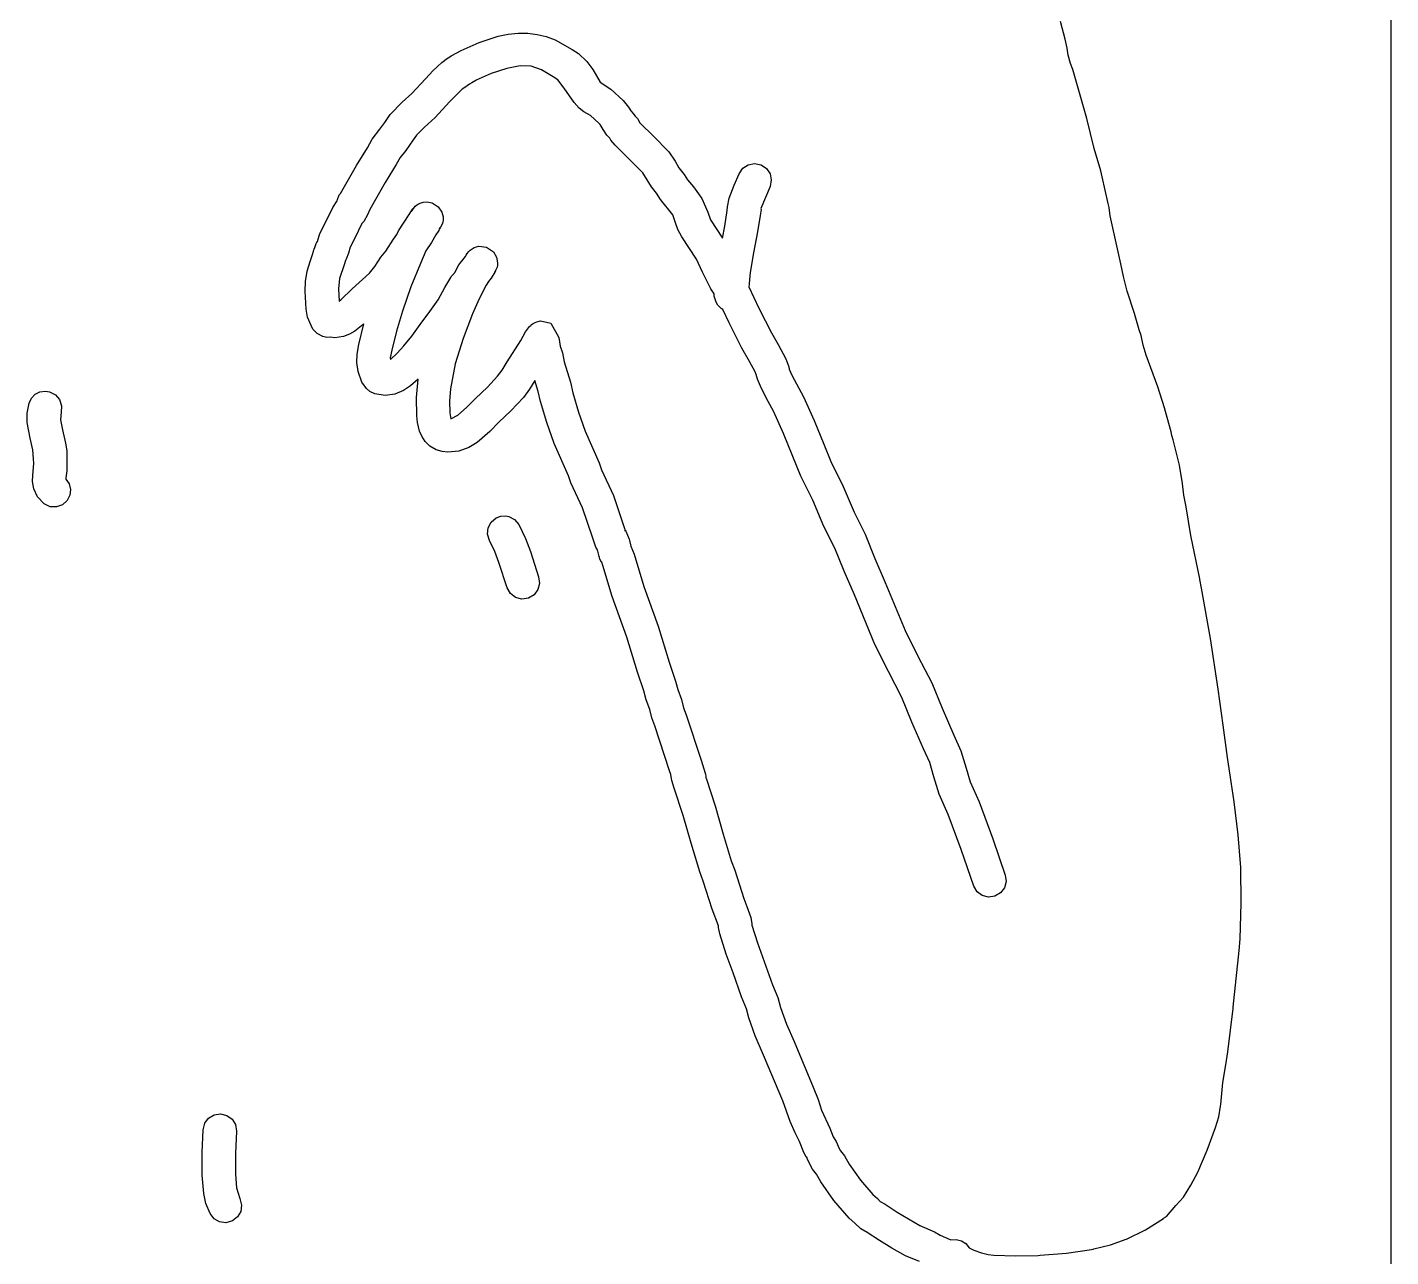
# Model space of a CAD drawing. Extents: x 2 to 598, y 382 to 3498.
# Drawn here: x 201.5 to 398, y 2328.5 to 2505.6 of the extents above; entities that cross this region are included whole.
import ezdxf

# ---------------------------------------------------------------- set-up
doc = ezdxf.new("R2010")
doc.units = 0

msp = doc.modelspace()

# ---------------------------------------------------------------- linework, layer by layer
at = {"layer": 'Calque 1'}
for p, q in [((398, 2678), (398, 2478)), ((270.843981, 2504.634951), (272.265715, 2504.780461)), ((272.265715, 2504.780461), (273.650016, 2504.76292)), ((273.650016, 2504.76292), (274.998147, 2504.587535)), ((351.07328, 2503.88267), (350.418554, 2506.441265)), ((264.08775, 2502.28203), (266.663526, 2503.420555)), ((266.663526, 2503.420555), (269.38355, 2504.32118)), ((269.38355, 2504.32118), (270.843981, 2504.634951)), ((274.998147, 2504.587535), (276.311373, 2504.259516)), ((276.311373, 2504.259516), (277.590957, 2503.784071)), ((277.590957, 2503.784071), (280.05425, 2502.41174)), ((351.39729, 2502.61556), (351.07328, 2503.88267)), ((261.30187, 2500.54158), (261.66929, 2500.84699)), ((261.66929, 2500.84699), (261.93026, 2501.05214)), ((261.93026, 2501.05214), (262.17986, 2501.20872)), ((262.17986, 2501.20872), (262.30336, 2501.26762)), ((262.30336, 2501.26762), (262.63254, 2501.5105)), ((262.63254, 2501.5105), (263.45833, 2501.92701)), ((263.45833, 2501.92701), (264.08775, 2502.28203)), ((280.05425, 2502.41174), (280.9529, 2501.83245)), ((280.9529, 2501.83245), (282.166516, 2500.66817)), ((351.545513, 2501.61519), (351.39729, 2502.61556)), ((351.85359, 2500.38262), (351.545513, 2501.61519)), ((258.904656, 2498.179747), (260.024215, 2499.368757)), ((260.024215, 2499.368757), (261.30187, 2500.54158)), ((268.405801, 2498.946337), (266.20911, 2497.9764)), ((270.63313, 2499.6858), (268.405801, 2498.946337)), ((272.573729, 2500.072185), (270.63313, 2499.6858)), ((274.149845, 2500.01435), (272.573729, 2500.072185)), ((275.645148, 2499.482965), (274.149845, 2500.01435)), ((277.34331, 2498.4487), (275.645148, 2499.482965)), ((282.166516, 2500.66817), (283.01637, 2499.512525)), ((283.01637, 2499.512525), (284.1124, 2497.7206)), ((352.19001, 2499.5383), (351.85359, 2500.38262)), ((354.209, 2492.47), (352.19001, 2499.5383)), ((256.96312, 2496.0582), (258.904656, 2498.179747)), ((264.92236, 2497.1573), (264.45211, 2496.8354)), ((265.28668, 2497.4348), (264.92236, 2497.1573)), ((265.59519, 2497.5873), (265.28668, 2497.4348)), ((266.177925, 2497.924762), (265.59519, 2497.5873)), ((266.20911, 2497.9764), (266.177925, 2497.924762)), ((277.9872, 2498.0555), (277.34331, 2498.4487)), ((278.896107, 2496.847875), (277.9872, 2498.0555)), ((284.1124, 2497.7206), (285.6074, 2496.6912)), ((255.546763, 2494.815225), (256.96312, 2496.0582)), ((264.20044, 2496.6907), (262.406129, 2494.847262)), ((264.45211, 2496.8354), (264.20044, 2496.6907)), ((280.33021, 2494.7626), (278.896107, 2496.847875)), ((285.6074, 2496.6912), (287.42227, 2495.0556)), ((287.42227, 2495.0556), (288.17261, 2494.1001)), ((253.0724, 2491.8682), (253.84806, 2493.0465)), ((253.84806, 2493.0465), (255.546763, 2494.815225)), ((262.406129, 2494.847262), (260.32471, 2492.631)), ((281.073782, 2493.965027), (280.33021, 2494.7626)), ((281.761939, 2493.434987), (281.073782, 2493.965027)), ((282.69182, 2492.8759), (281.761939, 2493.434987)), ((288.17261, 2494.1001), (288.50438, 2493.5586)), ((288.50438, 2493.5586), (288.54058, 2493.5056)), ((288.54058, 2493.5056), (288.78449, 2493.2585)), ((288.78449, 2493.2585), (289.14468, 2492.8234)), ((252.337598, 2490.924513), (253.0724, 2491.8682)), ((258.741671, 2491.18605), (257.62772, 2490.0885)), ((260.32471, 2492.631), (258.741671, 2491.18605)), ((283.91139, 2491.7814), (282.69182, 2492.8759)), ((284.08347, 2491.584), (283.91139, 2491.7814)), ((284.52582, 2490.8714), (284.08347, 2491.584)), ((289.14468, 2492.8234), (289.461365, 2492.455987)), ((289.461365, 2492.455987), (289.81285, 2491.8581)), ((289.81285, 2491.8581), (289.81785, 2491.8421)), ((289.81785, 2491.8421), (289.89895, 2491.7471)), ((289.89895, 2491.7471), (291.748619, 2489.963338)), ((354.20864, 2492.4526), (354.209, 2492.47)), ((355.29437, 2488.132), (354.20864, 2492.4526)), ((250.58056, 2488.2421), (251.25856, 2489.4751)), ((251.25856, 2489.4751), (252.337598, 2490.924513)), ((257.16987, 2489.3692), (256.071336, 2487.846663)), ((257.62772, 2490.0885), (257.16987, 2489.3692)), ((285.0617, 2490.0849), (284.52582, 2490.8714)), ((285.1263, 2489.9989), (285.0617, 2490.0849)), ((285.42706, 2489.6733), (285.1263, 2489.9989)), ((285.47876, 2489.6313), (285.42706, 2489.6733)), ((285.64723, 2489.3527), (285.47876, 2489.6313)), ((286.26734, 2488.6091), (285.64723, 2489.3527)), ((291.748619, 2489.963338), (293.97622, 2487.6719)), ((248.96981, 2485.7125), (250.58056, 2488.2421)), ((256.071336, 2487.846663), (255.28109, 2486.8567)), ((288.479929, 2486.393613), (286.26734, 2488.6091)), ((293.97622, 2487.6719), (294.914822, 2486.30095)), ((356.22402, 2484.9032), (355.29437, 2488.132)), ((246.66452, 2481.643), (248.96981, 2485.7125)), ((254.72505, 2485.8221), (253.0957, 2483.26)), ((255.28109, 2486.8567), (254.72505, 2485.8221)), ((290.26348, 2484.6306), (288.479929, 2486.393613)), ((294.914822, 2486.30095), (295.4521, 2485.3713)), ((295.4521, 2485.3713), (296.18384, 2484.4054)), ((304.13633, 2484.5088), (304.667744, 2485.299895)), ((304.667744, 2485.299895), (305.434655, 2485.808212)), ((305.434655, 2485.808212), (306.336206, 2485.991873)), ((306.336206, 2485.991873), (307.27154, 2485.809)), ((307.27154, 2485.809), (308.062667, 2485.277505)), ((308.062667, 2485.277505), (308.570961, 2484.510387)), ((253.0957, 2483.26), (250.89015, 2479.3729)), ((291.51354, 2482.6286), (290.26348, 2484.6306)), ((296.18384, 2484.4054), (296.65513, 2483.6096)), ((296.65513, 2483.6096), (297.540984, 2482.598525)), ((303.42472, 2482.883775), (304.13633, 2484.5088)), ((308.570961, 2484.510387), (308.75459, 2483.608627)), ((308.75459, 2483.608627), (308.57172, 2482.6732)), ((357.06687, 2481.2973), (356.22402, 2484.9032)), ((246.23871, 2480.7976), (246.502694, 2481.461687)), ((246.502694, 2481.461687), (246.66452, 2481.643)), ((292.2215, 2481.6958), (291.51354, 2482.6286)), ((292.77858, 2480.7801), (292.2215, 2481.6958)), ((297.540984, 2482.598525), (298.72581, 2480.9612)), ((302.6868, 2480.9886), (303.42472, 2482.883775)), ((308.57172, 2482.6732), (307.24415, 2479.4827)), ((357.09997, 2481.0621), (357.06687, 2481.2973)), ((244.46728, 2477.374), (245.55869, 2479.6204)), ((245.55869, 2479.6204), (246.19121, 2480.6028)), ((246.19121, 2480.6028), (246.23871, 2480.7976)), ((250.89015, 2479.3729), (250.58164, 2478.5765)), ((256.90009, 2479.1405), (257.11249, 2479.4558)), ((256.90475, 2479.0847), (257.4489, 2479.8371)), ((257.00862, 2479.3002), (256.90475, 2479.0847)), ((257.11249, 2479.4558), (257.00862, 2479.3002)), ((257.4489, 2479.8371), (257.63648, 2479.9901)), ((257.63648, 2479.9901), (257.92846, 2480.1741)), ((257.92846, 2480.1741), (258.28709, 2480.3307)), ((258.28709, 2480.3307), (258.61472, 2480.4167)), ((258.61472, 2480.4167), (259.13252, 2480.4577)), ((259.13252, 2480.4577), (259.90611, 2480.3052)), ((259.90611, 2480.3052), (260.76239, 2479.7523)), ((260.76239, 2479.7523), (261.28949, 2478.9513)), ((294.56503, 2478.5689), (292.77858, 2480.7801)), ((298.72581, 2480.9612), (299.604076, 2478.973225)), ((302.0331, 2476.9558), (302.41292, 2479.2125)), ((302.41292, 2479.2125), (302.424242, 2479.7383)), ((302.424242, 2479.7383), (302.6868, 2480.9886)), ((307.269637, 2479.358725), (307.15735, 2478.4828)), ((307.24415, 2479.4827), (307.269637, 2479.358725)), ((357.30203, 2480.2301), (357.09997, 2481.0621)), ((357.42657, 2479.655), (357.30203, 2480.2301)), ((357.58831, 2478.4478), (357.42657, 2479.655)), ((243.69834, 2475.8816), (244.46728, 2477.374)), ((249.77032, 2477.3198), (248.75333, 2475.216)), ((250.020325, 2477.635737), (249.77032, 2477.3198)), ((250.58164, 2478.5765), (250.020325, 2477.635737)), ((255.04801, 2476.2942), (256.59262, 2478.6553)), ((256.59262, 2478.6553), (256.90009, 2479.1405)), ((261.28949, 2478.9513), (261.45072, 2478.2862)), ((261.40982, 2477.5529), (261.31272, 2477.2201)), ((261.45372, 2477.8418), (261.40982, 2477.5529)), ((261.45072, 2478.2862), (261.45372, 2477.8418)), ((294.957274, 2477.412175), (294.56503, 2478.5689)), ((295.303929, 2476.493725), (294.957274, 2477.412175)), ((299.604076, 2478.973225), (299.99446, 2477.8431)), ((299.99446, 2477.8431), (301.7096, 2475.2148)), ((307.15735, 2478.4828), (306.76668, 2476.1574)), ((359.11225, 2471.5433), (357.58831, 2478.4478)), ((398, 2478), (398, 2377.98)), ((243.34384, 2474.7484), (243.69834, 2475.8816)), ((254.32144, 2475.0659), (254.78601, 2475.7439)), ((254.78601, 2475.7439), (255.04801, 2476.2942)), ((260.41826, 2475.7246), (259.80641, 2474.5841)), ((260.83425, 2476.3484), (260.41826, 2475.7246)), ((260.91845, 2476.5184), (260.83425, 2476.3484)), ((261.03628, 2476.7044), (260.91845, 2476.5184)), ((261.11273, 2476.8072), (260.96338, 2476.5876)), ((260.96338, 2476.5876), (261.03628, 2476.7044)), ((261.31272, 2477.2201), (261.11273, 2476.8072)), ((295.86728, 2475.3934), (295.303929, 2476.493725)), ((297.9612, 2472.1801), (295.86728, 2475.3934)), ((301.7096, 2475.2148), (302.0331, 2476.9558)), ((306.76668, 2476.1574), (306.193415, 2473.102337)), ((242.66134, 2472.8831), (242.81224, 2473.3467)), ((242.81224, 2473.3467), (242.85514, 2473.527)), ((242.85514, 2473.527), (242.96056, 2473.8572)), ((242.96056, 2473.8572), (243.06546, 2474.1565)), ((243.06546, 2474.1565), (243.19155, 2474.451)), ((243.19155, 2474.451), (243.29284, 2474.6334)), ((243.29284, 2474.6334), (243.30524, 2474.6504)), ((243.30524, 2474.6504), (243.33784, 2474.7344)), ((243.33784, 2474.7344), (243.34384, 2474.7484)), ((248.05728, 2473.9109), (247.82681, 2473.0412)), ((248.08308, 2473.9319), (248.05728, 2473.9109)), ((248.75333, 2475.216), (248.08308, 2473.9319)), ((252.51225, 2472.4888), (253.19283, 2473.3652)), ((253.19283, 2473.3652), (254.32144, 2475.0659)), ((258.99405, 2473.394), (258.191, 2471.5983)), ((259.80641, 2474.5841), (258.99405, 2473.394)), ((265.15902, 2473.3023), (265.37296, 2473.5075)), ((265.37296, 2473.5075), (265.94089, 2473.8646)), ((265.94089, 2473.8646), (266.61371, 2474.0548)), ((266.61371, 2474.0548), (267.71494, 2473.9411)), ((267.71494, 2473.9411), (268.73658, 2473.2476)), ((241.87793, 2470.4766), (242.288299, 2471.86615)), ((242.288299, 2471.86615), (242.66134, 2472.8831)), ((247.21701, 2471.3767), (246.56071, 2469.4331)), ((247.41958, 2472.0113), (247.21701, 2471.3767)), ((247.49608, 2472.1813), (247.41958, 2472.0113)), ((247.82681, 2473.0412), (247.49608, 2472.1813)), ((251.637925, 2471.153187), (252.51225, 2472.4888)), ((258.191, 2471.5983), (256.832101, 2468.2217)), ((263.13956, 2470.2607), (263.75141, 2471.38)), ((263.75141, 2471.38), (264.6728, 2472.6052)), ((264.6728, 2472.6052), (264.7622, 2472.72)), ((264.7622, 2472.72), (264.8009, 2472.798)), ((264.8009, 2472.798), (264.92183, 2473.0006)), ((264.92183, 2473.0006), (265.15902, 2473.3023)), ((268.73658, 2473.2476), (269.18152, 2472.4879)), ((269.18152, 2472.4879), (269.32311, 2471.6637)), ((269.32311, 2471.6637), (269.29621, 2471.3159)), ((298.844375, 2470.311925), (297.9612, 2472.1801)), ((306.193415, 2473.102337), (305.72953, 2470.2647)), ((359.497532, 2469.717188), (359.11225, 2471.5433)), ((241.647029, 2468.988267), (241.87793, 2470.4766)), ((246.56071, 2469.4331), (246.410031, 2467.917037)), ((248.35591, 2467.9273), (250.88237, 2470.1871)), ((250.88237, 2470.1871), (251.637925, 2471.153187)), ((261.71071, 2468.1087), (262.56751, 2469.5628)), ((262.56751, 2469.5628), (262.64501, 2469.6801)), ((262.64501, 2469.6801), (262.667632, 2469.763262)), ((262.667632, 2469.763262), (263.06566, 2470.1504)), ((263.06566, 2470.1504), (263.07596, 2470.1604)), ((263.07596, 2470.1604), (263.13956, 2470.2607)), ((268.403776, 2469.459137), (268.01569, 2468.9955)), ((268.90452, 2470.3319), (268.403776, 2469.459137)), ((268.9273, 2470.375), (268.8896, 2470.312)), ((268.8896, 2470.312), (268.9051, 2470.332)), ((268.92882, 2470.3629), (268.90452, 2470.3319)), ((268.9051, 2470.332), (268.9206, 2470.359)), ((268.9051, 2470.332), (268.9051, 2470.332)), ((268.9206, 2470.359), (268.9635, 2470.429)), ((268.9635, 2470.429), (268.9273, 2470.375)), ((269.01562, 2470.5076), (268.92882, 2470.3629)), ((269.03732, 2470.5506), (268.96292, 2470.4286)), ((268.96292, 2470.4286), (269.01562, 2470.5076)), ((269.17271, 2470.8379), (269.03732, 2470.5506)), ((269.071, 2470.61), (269.0819, 2470.631)), ((269.074, 2470.613), (269.071, 2470.61)), ((269.082, 2470.63), (269.074, 2470.613)), ((269.0816, 2470.63283), (269.082, 2470.63)), ((269.0819, 2470.631), (269.0816, 2470.63283)), ((269.23471, 2471.0281), (269.17271, 2470.8379)), ((269.29621, 2471.3159), (269.23471, 2471.0281)), ((300.02413, 2467.9096), (298.844375, 2470.311925)), ((305.72953, 2470.2647), (305.55073, 2468.6746)), ((360.01297, 2467.5808), (359.497532, 2469.717188)), ((241.587594, 2467.573162), (241.647029, 2468.988267)), ((241.72445, 2465.0082), (241.587594, 2467.573162)), ((246.410031, 2467.917037), (246.46921, 2466.1501)), ((246.74981, 2466.3563), (248.35591, 2467.9273)), ((256.832101, 2468.2217), (255.63095, 2464.7248)), ((260.7299, 2466.3398), (261.71071, 2468.1087)), ((267.69012, 2468.439), (266.660041, 2466.491675)), ((268.01569, 2468.9955), (267.69012, 2468.439)), ((300.53314, 2467.196), (300.02413, 2467.9096)), ((305.54373, 2468.6186), (305.49153, 2468.2372)), ((305.49153, 2468.2372), (306.97568, 2465.1336)), ((305.55073, 2468.6746), (305.54373, 2468.6186)), ((361.07027, 2464.3686), (360.01297, 2467.5808)), ((246.46921, 2466.1501), (246.74981, 2466.3563)), ((259.555621, 2464.6489), (260.7299, 2466.3398)), ((266.660041, 2466.491675), (265.71763, 2464.3369)), ((300.506142, 2466.845162), (300.53314, 2467.196)), ((300.79359, 2466.0141), (300.506142, 2466.845162)), ((301.044545, 2465.584563), (300.79359, 2466.0141)), ((301.54186, 2465.0891), (301.044545, 2465.584563)), ((241.939569, 2463.862975), (241.72445, 2465.0082)), ((242.44895, 2462.6414), (241.939569, 2463.862975)), ((255.63095, 2464.7248), (254.726215, 2461.841962)), ((258.15227, 2462.7963), (259.555621, 2464.6489)), ((265.71763, 2464.3369), (264.333702, 2460.7762)), ((301.75425, 2464.9527), (301.54186, 2465.0891)), ((302.66738, 2463.0179), (301.75425, 2464.9527)), ((306.97568, 2465.1336), (308.77712, 2461.5715)), ((361.75292, 2462.0312), (361.07027, 2464.3686)), ((242.697709, 2462.136625), (242.44895, 2462.6414)), ((243.33262, 2461.5102), (242.697709, 2462.136625)), ((248.757168, 2461.812475), (248.001449, 2461.382178)), ((249.96735, 2462.7938), (248.757168, 2461.812475)), ((249.33797, 2459.909), (250.03715, 2462.8618)), ((250.03715, 2462.8618), (249.96735, 2462.7938)), ((254.726215, 2461.841962), (254.06619, 2459.0807)), ((256.940893, 2461.095487), (258.15227, 2462.7963)), ((272.67638, 2460.4973), (273.33526, 2461.7303)), ((273.33526, 2461.7303), (273.92799, 2462.5029)), ((273.92799, 2462.5029), (274.13004, 2462.692)), ((274.13004, 2462.692), (274.22154, 2462.769)), ((274.22154, 2462.769), (274.30114, 2462.831)), ((274.30114, 2462.831), (274.43033, 2462.921)), ((274.43033, 2462.921), (274.72127, 2463.0832)), ((274.72127, 2463.0832), (274.94865, 2463.1762)), ((274.94865, 2463.1762), (275.47523, 2463.2961)), ((275.47523, 2463.2961), (276.97901, 2462.9675)), ((276.97901, 2462.9675), (278.14173, 2460.9108)), ((304.51739, 2459.3597), (302.66738, 2463.0179)), ((308.77712, 2461.5715), (309.745492, 2459.922237)), ((362.03145, 2461.1807), (361.75292, 2462.0312)), ((244.13478, 2461.065023), (243.33262, 2461.5102)), ((244.726444, 2460.909412), (244.13478, 2461.065023)), ((245.2586, 2460.9423), (244.726444, 2460.909412)), ((245.85695, 2460.874462), (245.2586, 2460.9423)), ((247.09415, 2461.0467), (245.85695, 2460.874462)), ((248.001449, 2461.382178), (247.09415, 2461.0467)), ((249.08475, 2458.5085), (249.33797, 2459.909)), ((254.837242, 2458.635837), (255.80927, 2459.6952)), ((255.80927, 2459.6952), (256.940893, 2461.095487)), ((264.333702, 2460.7762), (263.206917, 2457.1279)), ((270.71061, 2457.3833), (272.67638, 2460.4973)), ((278.14173, 2460.9108), (278.33707, 2459.6555)), ((278.33707, 2459.6555), (278.65953, 2458.7243)), ((309.745492, 2459.922237), (310.83694, 2457.8157)), ((362.339074, 2459.8284), (362.03145, 2461.1807)), ((362.78283, 2458.3534), (362.339074, 2459.8284)), ((249.053348, 2457.329075), (249.08475, 2458.5085)), ((254.06619, 2459.0807), (253.85587, 2457.9825)), ((253.85587, 2457.9825), (253.87397, 2457.7443)), ((253.87397, 2457.7443), (253.88587, 2457.7543)), ((253.88587, 2457.7543), (254.837242, 2458.635837)), ((278.65953, 2458.7243), (278.90293, 2457.4257)), ((305.599791, 2457.45975), (304.51739, 2459.3597)), ((310.83694, 2457.8157), (311.2855, 2456.6643)), ((364.43286, 2453.8261), (362.78283, 2458.3534)), ((249.23151, 2456.0229), (249.053348, 2457.329075)), ((249.75344, 2454.4804), (249.23151, 2456.0229)), ((263.206917, 2457.1279), (262.518099, 2453.5099)), ((269.30605, 2455.325), (269.979417, 2456.2232)), ((269.979417, 2456.2232), (270.71061, 2457.3833)), ((278.90293, 2457.4257), (279.79951, 2454.46)), ((306.41754, 2455.9429), (305.599791, 2457.45975)), ((306.57308, 2455.5651), (306.41754, 2455.9429)), ((311.2855, 2456.6643), (311.3454, 2456.3651)), ((311.3454, 2456.3651), (311.7216, 2455.4887)), ((250.403785, 2453.565187), (249.75344, 2454.4804)), ((256.79022, 2453.931), (255.76704, 2453.272372)), ((257.85528, 2454.8948), (256.79022, 2453.931)), ((257.609934, 2452.27035), (257.85528, 2454.8948)), ((266.1357, 2452.1128), (267.85646, 2453.777775)), ((267.85646, 2453.777775), (269.30605, 2455.325)), ((274.69404, 2454.6974), (273.916439, 2453.477875)), ((275.18238, 2453.1497), (274.69404, 2454.6974)), ((279.79951, 2454.46), (280.14574, 2452.935)), ((306.75757, 2454.8923), (306.57308, 2455.5651)), ((307.33221, 2453.5487), (306.75757, 2454.8923)), ((311.7216, 2455.4887), (313.41297, 2452.3643)), ((365.409914, 2450.790275), (364.43286, 2453.8261)), ((201.80853, 2451.459), (202.14824, 2452.174127)), ((202.14824, 2452.174127), (202.686379, 2452.727713)), ((202.686379, 2452.727713), (203.37225, 2453.082192)), ((203.37225, 2453.082192), (204.15516, 2453.2)), ((204.1548, 2453.19933), (204.156, 2453.2)), ((204.15516, 2453.2), (204.1548, 2453.19933)), ((204.156, 2453.2), (204.7756, 2453.108)), ((204.7756, 2453.108), (205.622168, 2452.670145)), ((205.622168, 2452.670145), (206.21456, 2451.966087)), ((206.21456, 2451.966087), (206.499722, 2451.091311)), ((250.927937, 2453.137445), (250.403785, 2453.565187)), ((251.62206, 2452.8035), (250.927937, 2453.137445)), ((253.12975, 2452.555941), (251.62206, 2452.8035)), ((254.529146, 2452.763125), (253.12975, 2452.555941)), ((255.76704, 2453.272372), (254.529146, 2452.763125)), ((257.66821, 2449.6093), (257.609934, 2452.27035)), ((262.518099, 2453.5099), (262.394434, 2451.749106)), ((262.394434, 2451.749106), (262.44807, 2450.0401)), ((264.82855, 2450.807813), (266.1357, 2452.1128)), ((273.02489, 2452.2846), (271.223505, 2450.34045)), ((273.916439, 2453.477875), (273.02489, 2452.2846)), ((275.50484, 2451.712), (275.18238, 2453.1497)), ((276.397017, 2448.663112), (275.50484, 2451.712)), ((280.14574, 2452.935), (280.962566, 2450.1447)), ((308.290175, 2451.706337), (307.33221, 2453.5487)), ((309.08611, 2450.2848), (308.290175, 2451.706337)), ((313.41297, 2452.3643), (314.936134, 2448.941325)), ((201.549908, 2450.022458), (201.80853, 2451.459)), ((201.55502, 2448.688787), (201.549908, 2450.022458)), ((206.4246, 2450.1413), (206.338656, 2449.046775)), ((206.499722, 2451.091311), (206.4246, 2450.1413)), ((262.44807, 2450.0401), (262.57829, 2449.2117)), ((263.56583, 2449.712), (264.82855, 2450.807813)), ((271.223505, 2450.34045), (269.51038, 2448.6936)), ((280.962566, 2450.1447), (281.93582, 2447.4165)), ((310.505014, 2447.092912), (309.08611, 2450.2848)), ((366.27926, 2447.6388), (365.409914, 2450.790275)), ((201.97234, 2446.4252), (201.55502, 2448.688787)), ((206.338656, 2449.046775), (206.62355, 2447.6122)), ((257.772059, 2448.666575), (257.66821, 2449.6093)), ((258.07387, 2447.4219), (257.772059, 2448.666575)), ((262.57829, 2449.2117), (263.56583, 2449.712)), ((269.51038, 2448.6936), (268.212155, 2447.37675)), ((277.46855, 2445.6602), (276.397017, 2448.663112)), ((314.936134, 2448.941325), (316.30737, 2445.5497)), ((202.371821, 2444.735813), (201.97234, 2446.4252)), ((206.62355, 2447.6122), (207.077716, 2445.711537)), ((258.387832, 2446.697661), (258.07387, 2447.4219)), ((258.880593, 2445.947013), (258.387832, 2446.697661)), ((259.573442, 2445.264333), (258.880593, 2445.947013)), ((268.212155, 2447.37675), (266.3514, 2445.7977)), ((281.93582, 2447.4165), (283.97238, 2442.838)), ((311.84873, 2443.7715), (310.505014, 2447.092912)), ((366.35576, 2447.3283), (366.27926, 2447.6388)), ((366.45963, 2446.8069), (366.35576, 2447.3283)), ((366.63894, 2446.1816), (366.45963, 2446.8069)), ((367.54225, 2442.5193), (366.63894, 2446.1816)), ((202.46534, 2443.4218), (202.371821, 2444.735813)), ((207.077716, 2445.711537), (207.232455, 2444.563605)), ((207.232455, 2444.563605), (207.24884, 2443.29)), ((260.48767, 2444.744), (259.573442, 2445.264333)), ((261.325421, 2444.493328), (260.48767, 2444.744)), ((262.150501, 2444.392505), (261.325421, 2444.493328)), ((263.728115, 2444.559213), (262.150501, 2444.392505)), ((265.151439, 2445.081739), (263.728115, 2444.559213)), ((266.3514, 2445.7977), (265.151439, 2445.081739)), ((279.54542, 2440.983), (277.46855, 2445.6602)), ((316.30737, 2445.5497), (317.30989, 2443.0615)), ((202.32996, 2441.055), (202.48964, 2442.7794)), ((202.48964, 2442.7794), (202.46534, 2443.4218)), ((207.24884, 2443.29), (207.254155, 2441.705312)), ((283.97238, 2442.838), (284.30828, 2441.8406)), ((313.00576, 2440.9371), (311.84873, 2443.7715)), ((317.30989, 2443.0615), (319.12529, 2439.4333)), ((367.98046, 2439.8703), (367.54225, 2442.5193)), ((202.309684, 2440.182187), (202.32996, 2441.055)), ((202.47258, 2439.1326), (202.309684, 2440.182187)), ((207.11706, 2440.6958), (207.11106, 2440.5165)), ((207.11106, 2440.5165), (207.578254, 2439.815256)), ((207.254155, 2441.705312), (207.11706, 2440.6958)), ((279.87822, 2439.9903), (279.54542, 2440.983)), ((281.53703, 2436.3662), (279.87822, 2439.9903)), ((284.30828, 2441.8406), (285.99242, 2438.1525)), ((314.73899, 2437.4846), (313.00576, 2440.9371)), ((203.009301, 2437.962312), (202.47258, 2439.1326)), ((203.96345, 2436.94), (203.009301, 2437.962312)), ((207.687791, 2438.204456), (207.31983, 2437.4464)), ((207.578254, 2439.815256), (207.772215, 2439.019325)), ((207.772215, 2439.019325), (207.687791, 2438.204456)), ((285.99242, 2438.1525), (287.59749, 2433.4173)), ((319.12529, 2439.4333), (320.66731, 2435.7421)), ((368.17735, 2438.2063), (367.98046, 2439.8703)), ((368.53598, 2436.5005), (368.17735, 2438.2063)), ((204.827225, 2436.537048), (203.96345, 2436.94)), ((205.746546, 2436.497987), (204.827225, 2436.537048)), ((206.613414, 2436.806533), (205.746546, 2436.497987)), ((207.31983, 2437.4464), (206.613414, 2436.806533)), ((283.01498, 2431.9903), (281.53703, 2436.3662)), ((316.33373, 2433.6786), (314.73899, 2437.4846)), ((369.17987, 2432.4005), (368.53598, 2436.5005)), ((267.954821, 2433.471613), (268.373265, 2434.290967)), ((268.373265, 2434.290967), (269.0993, 2434.9083)), ((269.0993, 2434.9083), (269.758994, 2435.155313)), ((269.758994, 2435.155313), (270.462, 2435.2002)), ((270.4613, 2435.20863), (270.462, 2435.2)), ((270.462, 2435.2002), (270.4613, 2435.20863)), ((270.462, 2435.2), (270.92451, 2435.115)), ((270.92451, 2435.115), (271.756935, 2434.685637)), ((271.756935, 2434.685637), (272.36163, 2433.9703)), ((320.66731, 2435.7421), (322.27548, 2432.5883)), ((267.874134, 2432.555152), (267.954821, 2433.471613)), ((268.16137, 2431.6465), (267.874134, 2432.555152)), ((272.36163, 2433.9703), (273.329583, 2431.969145)), ((287.59749, 2433.4173), (287.68539, 2433.022)), ((287.68539, 2433.022), (287.7003, 2433.146783)), ((287.7003, 2433.146783), (287.806781, 2433.013612)), ((287.806781, 2433.013612), (288.26985, 2431.865)), ((317.91451, 2430.5837), (316.33373, 2433.6786)), ((322.27548, 2432.5883), (323.68625, 2429.051)), ((370.48212, 2426.1327), (369.17987, 2432.4005)), ((268.900141, 2430.098211), (268.16137, 2431.6465)), ((269.490875, 2428.487663), (268.900141, 2430.098211)), ((273.329583, 2431.969145), (274.042816, 2430.061262)), ((283.456882, 2430.6926), (283.01498, 2431.9903)), ((283.71778, 2430.318), (283.456882, 2430.6926)), ((283.94877, 2429.3765), (283.71778, 2430.318)), ((288.26985, 2431.865), (288.32825, 2431.6681)), ((288.32825, 2431.6681), (288.53341, 2430.8315)), ((288.53341, 2430.8315), (289.00314, 2429.678)), ((319.22916, 2427.2707), (317.91451, 2430.5837)), ((270.68886, 2424.8267), (269.490875, 2428.487663)), ((274.042816, 2430.061262), (275.21572, 2426.4235)), ((284.00977, 2429.1325), (283.938744, 2429.387737)), ((283.938744, 2429.387737), (283.94877, 2429.3765)), ((284.05007, 2429.0085), (284.00977, 2429.1325)), ((284.23559, 2428.6049), (284.05007, 2429.0085)), ((284.31209, 2428.5199), (284.23559, 2428.6049)), ((284.49141, 2428.0408), (284.31209, 2428.5199)), ((289.00314, 2429.678), (290.39841, 2425.0483)), ((323.68625, 2429.051), (325.17815, 2425.6)), ((275.21572, 2426.4235), (275.348655, 2425.479752)), ((285.82207, 2423.5993), (284.49141, 2428.0408)), ((320.71951, 2423.825), (319.22916, 2427.2707)), ((271.177487, 2424.008392), (270.68886, 2424.8267)), ((275.117371, 2424.589187), (274.569004, 2423.85033)), ((275.348655, 2425.479752), (275.117371, 2424.589187)), ((290.39841, 2425.0483), (292.4572, 2419.335)), ((325.17815, 2425.6), (328.03689, 2418.6997)), ((370.50172, 2426.0437), (370.48212, 2426.1327)), ((370.73168, 2424.8086), (370.50172, 2426.0437)), ((370.73468, 2424.7986), (370.73168, 2424.8086)), ((372.021301, 2417.558887), (370.73468, 2424.7986)), ((271.916344, 2423.460037), (271.177487, 2424.008392)), ((272.806916, 2423.228764), (271.916344, 2423.460037)), ((273.75069, 2423.3617), (272.806916, 2423.228764)), ((274.569004, 2423.85033), (273.75069, 2423.3617)), ((287.92892, 2417.7422), (285.82207, 2423.5993)), ((323.67178, 2416.7034), (320.71951, 2423.825)), ((292.4572, 2419.335), (294.05038, 2414.1462)), ((328.03689, 2418.6997), (329.884681, 2415.012725)), ((289.4725, 2412.7033), (287.92892, 2417.7422)), ((325.632821, 2412.776275), (323.67178, 2416.7034)), ((373.12988, 2410.2543), (372.021301, 2417.558887)), ((329.884681, 2415.012725), (331.86766, 2411.1648)), ((290.3634, 2410.0244), (289.4725, 2412.7033)), ((294.05038, 2414.1462), (294.95885, 2411.4099)), ((327.55475, 2409.0584), (325.632821, 2412.776275)), ((294.95885, 2411.4099), (295.27666, 2410.1893)), ((331.86766, 2411.1648), (333.3885, 2407.4931)), ((290.71428, 2408.6994), (290.3634, 2410.0244)), ((291.24655, 2407.3108), (290.71428, 2408.6994)), ((295.27666, 2410.1893), (295.82443, 2408.7548)), ((295.82443, 2408.7548), (296.11227, 2407.5342)), ((329.01667, 2405.5108), (327.55475, 2409.0584)), ((373.86213, 2405.0778), (373.12988, 2410.2543)), ((291.52405, 2406.1259), (291.24655, 2407.3108)), ((296.11227, 2407.5342), (296.49623, 2406.5544)), ((296.49623, 2406.5544), (298.64235, 2399.9935)), ((333.3885, 2407.4931), (335.06333, 2403.5973)), ((291.96278, 2404.9766), (291.52405, 2406.1259)), ((294.08514, 2398.4861), (291.96278, 2404.9766)), ((330.68427, 2401.6315), (329.01667, 2405.5108)), ((374.4652, 2400.4223), (373.86213, 2405.0778)), ((335.06333, 2403.5973), (336.07567, 2401.3421)), ((331.57466, 2399.6745), (330.68427, 2401.6315)), ((336.07567, 2401.3421), (336.825816, 2398.879962)), ((298.64235, 2399.9935), (299.23715, 2398.1528)), ((332.161281, 2397.637587), (331.57466, 2399.6745)), ((336.825816, 2398.879962), (337.41823, 2396.9057)), ((374.88584, 2397.8437), (374.4652, 2400.4223)), ((294.266, 2397.93), (294.08514, 2398.4861)), ((294.26538, 2397.908), (294.266, 2397.93)), ((294.35328, 2397.3902), (294.26538, 2397.908)), ((294.44118, 2397.0636), (294.35328, 2397.3902)), ((294.76416, 2395.9821), (294.44118, 2397.0636)), ((299.23715, 2398.1528), (299.28215, 2397.9782)), ((299.28215, 2397.9782), (299.32915, 2397.6893)), ((299.32915, 2397.6893), (299.32615, 2397.4831)), ((299.32615, 2397.4831), (299.35195, 2397.3991)), ((299.35195, 2397.3991), (300.66401, 2393.4391)), ((332.95752, 2395.1332), (332.161281, 2397.637587)), ((337.41823, 2396.9057), (338.69464, 2394.0118)), ((375.43, 2394), (374.88584, 2397.8437)), ((296.07467, 2392.0278), (294.76416, 2395.9821)), ((334.25201, 2392.1954), (332.95752, 2395.1332)), ((300.66401, 2393.4391), (301.816407, 2389.345025)), ((338.69464, 2394.0118), (340.660551, 2388.686975)), ((375.43001, 2393.9977), (375.43, 2394)), ((376.023192, 2389.24685), (375.43001, 2393.9977)), ((297.182373, 2388.066575), (296.07467, 2392.0278)), ((336.116894, 2387.131637), (334.25201, 2392.1954)), ((301.816407, 2389.345025), (302.97395, 2385.5016)), ((376.3793, 2384.5296), (376.023192, 2389.24685)), ((298.44456, 2383.9063), (297.182373, 2388.066575)), ((337.91277, 2381.8689), (336.116894, 2387.131637)), ((340.660551, 2388.686975), (342.43963, 2383.4646)), ((302.97395, 2385.5016), (303.49071, 2384.1761)), ((298.95667, 2382.5932), (298.44456, 2383.9063)), ((303.49071, 2384.1761), (304.78521, 2380.0756)), ((342.43963, 2383.4646), (342.572304, 2382.520845)), ((376.435501, 2379.42575), (376.3793, 2384.5296)), ((300.23308, 2378.548), (298.95667, 2382.5932)), ((338.401227, 2381.050583), (337.91277, 2381.8689)), ((339.139915, 2380.502087), (338.401227, 2381.050583)), ((342.340841, 2381.630387), (341.792385, 2380.891711)), ((342.572304, 2382.520845), (342.340841, 2381.630387)), ((304.78521, 2380.0756), (305.238309, 2378.948175)), ((340.030357, 2380.270598), (339.139915, 2380.502087)), ((340.97408, 2380.4033), (340.030357, 2380.270598)), ((341.792385, 2380.891711), (340.97408, 2380.4033)), ((376.3142, 2374.2739), (376.435501, 2379.42575)), ((301.14052, 2376.1264), (300.23308, 2378.548)), ((305.238309, 2378.948175), (305.7805, 2377.3595)), ((305.7805, 2377.3595), (305.96317, 2376.441763)), ((398, 2377.98), (398, 2177.98)), ((301.13621, 2375.91025), (301.14052, 2376.1264)), ((301.32345, 2374.9807), (301.13621, 2375.91025)), ((305.96317, 2376.441763), (305.95723, 2376.2381)), ((305.95723, 2376.2381), (306.768762, 2373.688938)), ((302.243344, 2372.075175), (301.32345, 2374.9807)), ((306.768762, 2373.688938), (307.7442, 2371.026)), ((376.16692, 2372.5892), (376.3142, 2374.2739)), ((303.23961, 2369.363), (302.243344, 2372.075175)), ((375.29979, 2364.4502), (376.16692, 2372.5892)), ((304.43851, 2365.9188), (303.23961, 2369.363)), ((307.7442, 2371.026), (308.91105, 2367.667)), ((308.91105, 2367.667), (309.67948, 2365.8227)), ((305.16043, 2364.1995), (304.43851, 2365.9188)), ((309.67948, 2365.8227), (310.08669, 2364.3722)), ((305.52526, 2362.873), (305.16043, 2364.1995)), ((310.08669, 2364.3722), (310.93315, 2361.9759)), ((374.50656, 2358.0118), (375.27809, 2364.2585)), ((375.27809, 2364.2585), (375.29979, 2364.4502)), ((306.42701, 2360.3176), (305.52526, 2362.873)), ((310.93315, 2361.9759), (312.02766, 2359.4706)), ((307.64709, 2357.5002), (306.42701, 2360.3176)), ((312.02766, 2359.4706), (314.80372, 2352.9227)), ((310.4247, 2350.9507), (307.64709, 2357.5002)), ((374.25386, 2356.0972), (374.50656, 2358.0118)), ((373.81926, 2353.5966), (374.25386, 2356.0972)), ((373.50455, 2350.4144), (373.81926, 2353.5966)), ((314.80372, 2352.9227), (315.486875, 2351.14875)), ((311.48717, 2347.9746), (310.4247, 2350.9507)), ((315.486875, 2351.14875), (316.00416, 2349.6046)), ((316.00416, 2349.6046), (317.20357, 2347.0022)), ((373.212227, 2348.616613), (373.47315, 2350.1691)), ((373.47315, 2350.1691), (373.47715, 2350.2051)), ((373.47715, 2350.2051), (373.50455, 2350.4144)), ((226.9017, 2346.76603), (227.12749, 2347.691933)), ((227.12749, 2347.691933), (227.671883, 2348.433655)), ((227.671883, 2348.433655), (228.454658, 2348.917114)), ((228.454658, 2348.917114), (229.3956, 2349.06823)), ((229.3956, 2349.06823), (230.321316, 2348.8424)), ((229.3956, 2349.06823), (229.3956, 2349.06823)), ((230.321316, 2348.8424), (231.062848, 2348.297942)), ((231.062848, 2348.297942), (231.546173, 2347.515153)), ((312.19019, 2346.34065), (311.48717, 2347.9746)), ((372.76415, 2347.0804), (373.212227, 2348.616613)), ((226.759819, 2343.50503), (226.9017, 2346.76603)), ((231.546173, 2347.515153), (231.69727, 2346.57433)), ((231.69727, 2346.57433), (231.558599, 2343.36263)), ((312.80699, 2345.0694), (312.19019, 2346.34065)), ((317.20357, 2347.0022), (317.68158, 2345.748)), ((317.68158, 2345.748), (318.08465, 2345.0901)), ((371.529195, 2343.802975), (372.76415, 2347.0804)), ((313.42814, 2343.4943), (312.80699, 2345.0694)), ((318.08465, 2345.0901), (318.54096, 2344.0644)), ((318.54096, 2344.0644), (318.70839, 2343.7471)), ((318.70839, 2343.7471), (319.2789, 2342.9988)), ((370.19428, 2340.6658), (371.529195, 2343.802975)), ((226.75545, 2340.20053), (226.759819, 2343.50503)), ((231.558599, 2343.36263), (231.55258, 2340.37623)), ((313.786261, 2342.865925), (313.42814, 2343.4943)), ((313.853583, 2342.790191), (313.786261, 2342.865925)), ((314.08339, 2342.2784), (313.82915, 2342.8623)), ((313.82915, 2342.8623), (313.853583, 2342.790191)), ((314.69628, 2341.1048), (314.08339, 2342.2784)), ((319.2789, 2342.9988), (319.96826, 2341.8102)), ((319.96826, 2341.8102), (321.596494, 2339.518487)), ((226.973948, 2337.57343), (226.75545, 2340.20053)), ((231.55258, 2340.37623), (231.710378, 2338.378955)), ((315.25697, 2340.3715), (314.69628, 2341.1048)), ((315.90499, 2339.2465), (315.25697, 2340.3715)), ((369.199398, 2338.7803), (370.19428, 2340.6658)), ((231.710378, 2338.378955), (232.17476, 2336.84263)), ((317.77495, 2336.578513), (315.90499, 2339.2465)), ((321.596494, 2339.518487), (323.36599, 2337.4358)), ((368.12464, 2337.0733), (369.199398, 2338.7803)), ((227.300296, 2336.157139), (226.973948, 2337.57343)), ((227.87838, 2334.70213), (227.300296, 2336.157139)), ((232.17476, 2336.84263), (232.422528, 2335.92235)), ((232.422528, 2335.92235), (232.302334, 2335.010142)), ((319.96366, 2334.0411), (317.77495, 2336.578513)), ((323.36599, 2337.4358), (324.03106, 2336.8653)), ((324.03106, 2336.8653), (324.45171, 2336.4333)), ((324.45171, 2336.4333), (325.17621, 2336.0251)), ((325.17621, 2336.0251), (325.28421, 2335.9511)), ((325.28421, 2335.9511), (326.8774, 2334.8814)), ((365.68701, 2334.2911), (367.05851, 2335.8522)), ((367.05851, 2335.8522), (367.06941, 2335.8842)), ((367.06941, 2335.8842), (368.12464, 2337.0733)), ((228.46377, 2333.950071), (227.87838, 2334.70213)), ((229.264325, 2333.496605), (228.46377, 2333.950071)), ((231.84886, 2334.209553), (231.09679, 2333.62413)), ((232.302334, 2335.010142), (231.84886, 2334.209553)), ((320.78945, 2333.3161), (319.96366, 2334.0411)), ((326.8774, 2334.8814), (330.15989, 2332.9543)), ((362.651921, 2332.35175), (365.24513, 2334.0019)), ((365.24513, 2334.0019), (365.255, 2334.01)), ((365.255, 2334.01), (365.68701, 2334.2911)), ((230.17651, 2333.376402), (229.264325, 2333.496605)), ((231.09679, 2333.62413), (230.17651, 2333.376402)), ((321.64882, 2332.51), (320.78945, 2333.3161)), ((322.56608, 2331.9839), (321.64882, 2332.51)), ((322.5769, 2331.992), (322.4689, 2332.066)), ((322.4689, 2332.066), (322.5671, 2331.995)), ((324.31998, 2330.8098), (322.56608, 2331.9839)), ((322.5671, 2331.995), (322.5669, 2331.992)), ((322.5669, 2331.992), (322.5769, 2331.992)), ((330.15989, 2332.9543), (332.27449, 2332.0459)), ((332.27449, 2332.0459), (333.07185, 2331.5596)), ((359.91316, 2331.016), (362.651921, 2332.35175)), ((326.094609, 2329.701638), (324.31998, 2330.8098)), ((333.07185, 2331.5596), (334.61026, 2330.908)), ((334.61026, 2330.908), (334.616, 2330.9)), ((334.616, 2330.9), (335.399641, 2330.959661)), ((335.399641, 2330.959661), (336.142611, 2330.770463)), ((336.142611, 2330.770463), (336.788255, 2330.357033)), ((336.788255, 2330.357033), (337.27992, 2329.744)), ((355.2411, 2329.5914), (357.630616, 2330.18945)), ((357.630616, 2330.18945), (359.86666, 2330.996)), ((359.86666, 2330.996), (359.91316, 2331.016)), ((328.08151, 2328.6177), (326.094609, 2329.701638)), ((330.08138, 2327.7671), (328.08151, 2328.6177)), ((337.27992, 2329.744), (337.43444, 2329.677)), ((337.43444, 2329.677), (337.91658, 2329.4387)), ((337.91658, 2329.4387), (339.053497, 2329.011588)), ((339.053497, 2329.011588), (339.97692, 2328.7995)), ((339.97692, 2328.7995), (340.82028, 2328.6925)), ((340.82028, 2328.6925), (343.939628, 2328.5972)), ((343.939628, 2328.5972), (347.20128, 2328.6675)), ((347.20128, 2328.6675), (347.4855, 2328.6855)), ((347.4855, 2328.6855), (351.27169, 2328.961587)), ((351.27169, 2328.961587), (354.87575, 2329.5004)), ((354.87575, 2329.5004), (355.10519, 2329.5694)), ((355.10519, 2329.5694), (355.2411, 2329.5914))]:
    msp.add_line(p, q, dxfattribs=at)

doc.saveas('drawing.dxf')
